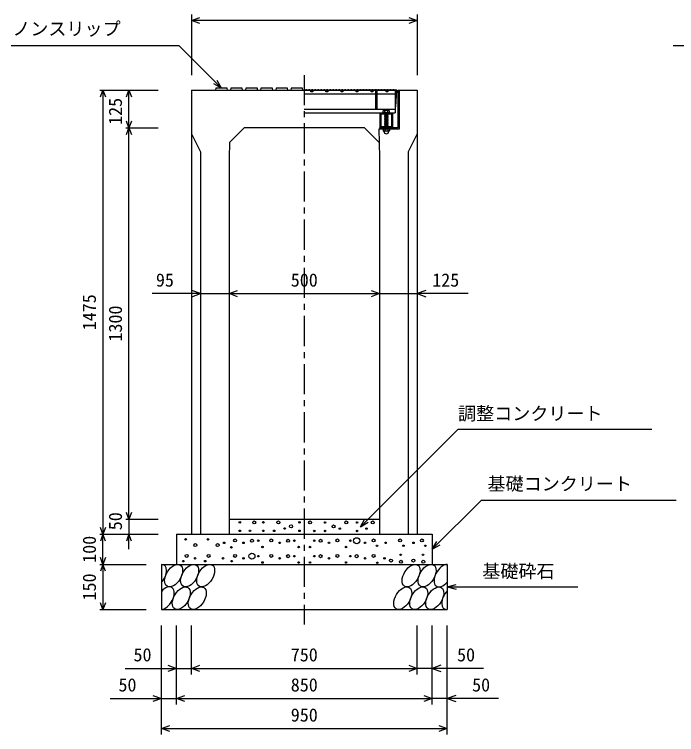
# Model space of a CAD drawing. Units: millimetres, scale not verified. Extents: x -16800 to 16800, y -5940 to 5940.
# Drawn here: x 5237 to 7437, y -2367 to 25 of the extents above; entities that cross this region are included whole.
import ezdxf
from ezdxf.enums import TextEntityAlignment as Align

# ---------------------------------------------------------------- set-up
doc = ezdxf.new("R2010")
doc.units = ezdxf.units.MM
doc.header["$LTSCALE"] = 20
doc.linetypes.add('CHAIN1', pattern=[8, 5, -1, 1, -1])
doc.linetypes.add('DOTTED', pattern=[1.75, 0.25, -1.5])
for name, color, linetype, lineweight in [('0-0_DIM', 7, 'Continuous', 25), ('0-2_HATCH', 6, 'Continuous', 25), ('0-5_OUTLINE', 3, 'Continuous', 25)]:
    doc.layers.add(name, color=color, linetype=linetype, lineweight=lineweight)
doc.styles.add('ＭＳ ゴシック', font='')
doc.styles.get('ＭＳ ゴシック').set_extended_font_data('MS Gothic')

msp = doc.modelspace()

# ---------------------------------------------------------------- linework, layer by layer
at = {"layer": '0-0_DIM'}
for p, q in [((5825, 25.08), (5825, -176.66)), ((6575, 25.08), (6575, -176.66)), ((6575, 5.08), (5825, 5.08)), ((5225.9, -77.95), (5782.79, -77.95)), ((5925, -220.16), (5782.79, -77.95)), ((7425.9, -77.95), (7982.79, -77.95)), ((5925, -220.16), (5899.02, -205.16)), ((5925, -220.16), (5910, -194.18)), ((5520.8, -226.66), (5714.13, -226.66)), ((5530.8, -226.66), (5530.8, -1701.66)), ((5617.46, -351.66), (5617.46, -226.66)), ((5607.46, -351.66), (5714.13, -351.66)), ((5617.46, -1651.66), (5617.46, -351.66)), ((5855, -902.41), (5694.99, -902.41)), ((5855, -902.41), (5950, -902.41)), ((5950, -902.41), (6450, -902.41)), ((6450, -902.41), (6575, -902.41)), ((6744.31, -902.41), (6575, -902.41)), ((6788.65, -1588.01), (6625, -1751.66)), ((6788.65, -1588.01), (7435.53, -1588.01)), ((5607.46, -1651.66), (5714.13, -1651.66)), ((5617.46, -1651.66), (5617.46, -1701.66)), ((6386.32, -1676.66), (6401.32, -1650.68)), ((6386.32, -1676.66), (6412.3, -1661.66)), ((5520.8, -1701.66), (5714.13, -1701.66)), ((5530.8, -1801.66), (5530.8, -1701.66)), ((5617.46, -1751.66), (5617.46, -1701.66)), ((6625, -1751.66), (6640, -1725.68)), ((6625, -1751.66), (6650.98, -1736.66)), ((5520.8, -1801.66), (5675, -1801.66)), ((5530.8, -1801.66), (5530.8, -1951.66)), ((6675, -1876.66), (6703.98, -1868.9)), ((6675, -1876.66), (7108.31, -1876.66)), ((6675, -1876.66), (6703.98, -1884.43)), ((5520.8, -1951.66), (5675, -1951.66)), ((5725, -2367.18), (5725, -2004.83)), ((5775, -2267.18), (5775, -2004.83)), ((5825, -2167.18), (5825, -2004.83)), ((6575, -2167.18), (6575, -2004.83)), ((6625, -2267.18), (6625, -2004.83)), ((6675, -2367.18), (6675, -2004.83)), ((5605, -2147.18), (5825, -2147.18)), ((5825, -2147.18), (6575, -2147.18)), ((6795, -2147.18), (6575, -2147.18)), ((5555, -2247.18), (5775, -2247.18)), ((5775, -2247.18), (6625, -2247.18)), ((6845, -2247.18), (6625, -2247.18)), ((5725, -2347.18), (6675, -2347.18))]:
    msp.add_line(p, q, dxfattribs=at)
at = {"layer": '0-0_DIM', "linetype": 'CHAIN1'}
msp.add_line((6200, -176.66), (6200, -2001.66), dxfattribs=at)
at = {"layer": '0-0_DIM'}
for points in [[(5853.23, -5.18), (5825.04, 5.08), (5853.23, 15.34)], [(6546.85, 15.34), (6575.04, 5.08), (6546.85, -5.18)], [(5522.59, -249.21), (5530.8, -226.66), (5539.01, -249.21)], [(5609.26, -249.21), (5617.46, -226.66), (5625.67, -249.21)], [(5625.67, -329.11), (5617.46, -351.66), (5609.26, -329.11)], [(5609.26, -374.21), (5617.46, -351.66), (5625.67, -374.21)], [(5826.81, -912.67), (5855, -902.41), (5826.81, -892.15)], [(5978.19, -912.67), (5950, -902.41), (5978.19, -892.15)], [(6421.81, -892.15), (6450, -902.41), (6421.81, -912.67)], [(6603.19, -892.15), (6575, -902.41), (6603.19, -912.67)], [(6386.32, -1676.66), (6710.78, -1352.2), (7354.34, -1352.2)], [(5625.67, -1629.11), (5617.46, -1651.66), (5609.26, -1629.11)], [(5539.01, -1679.11), (5530.8, -1701.66), (5522.59, -1679.11)], [(5539.01, -1724.21), (5530.8, -1701.66), (5522.59, -1724.21)], [(5625.67, -1724.21), (5617.46, -1701.66), (5609.26, -1724.21)], [(5539.01, -1779.11), (5530.8, -1801.66), (5522.59, -1779.11)], [(5539.01, -1824.21), (5530.8, -1801.66), (5522.59, -1824.21)], [(5539.01, -1929.11), (5530.8, -1951.66), (5522.59, -1929.11)], [(5746.81, -2136.92), (5775, -2147.18), (5746.81, -2157.44)], [(5853.19, -2157.44), (5825, -2147.18), (5853.19, -2136.92)], [(6546.81, -2136.92), (6575, -2147.18), (6546.81, -2157.44)], [(6653.19, -2136.92), (6625, -2147.18), (6653.19, -2157.44)], [(5696.81, -2236.92), (5725, -2247.18), (5696.81, -2257.44)], [(5803.19, -2257.44), (5775, -2247.18), (5803.19, -2236.92)], [(6596.81, -2236.92), (6625, -2247.18), (6596.81, -2257.44)], [(6703.19, -2236.92), (6675, -2247.18), (6703.19, -2257.44)], [(5753.19, -2357.44), (5725, -2347.18), (5753.19, -2336.92)], [(6646.81, -2336.92), (6675, -2347.18), (6646.81, -2357.44)]]:
    msp.add_lwpolyline(points, dxfattribs=at)
at = {"layer": '0-2_HATCH'}
for p, q in [((5945, -226.66), (5944, -220.16)), ((5995, -226.66), (5994, -220.16)), ((6045, -226.66), (6044, -220.16)), ((6095, -226.66), (6094, -220.16)), ((6145, -226.66), (6144, -220.16)), ((6195, -226.66), (6194, -220.16)), ((6200, -238.66), (6436, -238.66)), ((6436, -226.66), (6436, -289.66)), ((6440.5, -226.66), (6440.5, -289.66)), ((6440.5, -238.66), (6501.5, -238.66)), ((6501.5, -226.66), (6501.5, -301.66)), ((6511, -226.66), (6511, -351.66)), ((6515.5, -226.66), (6515.5, -356.16)), ((6200, -301.66), (6501.5, -301.66)), ((6452.5, -351.66), (6452.5, -301.66)), ((6452.5, -301.66), (6492.5, -301.66)), ((6455.7, -348.46), (6455.7, -304.86)), ((6455.7, -304.86), (6489.3, -304.86)), ((6464, -294.16), (6462, -295.66)), ((6462, -301.66), (6462, -295.66)), ((6483, -301.66), (6462, -301.66)), ((6462.32, -295.39), (6464, -294.16)), ((6481, -294.16), (6464, -294.16)), ((6466, -301.66), (6479, -301.66)), ((6466, -302.66), (6467, -301.66)), ((6467, -303.66), (6466, -302.66)), ((6466, -304.66), (6467, -303.66)), ((6467, -305.66), (6466, -304.66)), ((6466, -306.66), (6467, -305.66)), ((6479, -305.66), (6466, -306.66)), ((6467, -307.66), (6466, -306.66)), ((6466, -308.66), (6467, -307.66)), ((6479, -307.66), (6466, -308.66)), ((6467, -309.66), (6466, -308.66)), ((6466, -310.66), (6467, -309.66)), ((6479, -309.66), (6466, -310.66)), ((6467, -311.66), (6466, -310.66)), ((6467, -301.66), (6467, -295.66)), ((6478, -301.66), (6478, -295.66)), ((6478, -302.66), (6479, -301.66)), ((6479, -303.66), (6478, -302.66)), ((6478, -306.66), (6479, -305.66)), ((6479, -307.66), (6478, -306.66)), ((6478, -308.66), (6479, -307.66)), ((6479, -309.66), (6478, -308.66)), ((6478, -310.66), (6479, -309.66)), ((6479, -311.66), (6478, -310.66)), ((6482.67, -295.39), (6481, -294.16)), ((6483, -301.66), (6483, -295.66)), ((6489.3, -304.86), (6489.3, -348.46)), ((6492.5, -301.66), (6492.5, -351.66)), ((6466, -312.66), (6467, -311.66)), ((6479, -311.66), (6466, -312.66)), ((6467, -313.66), (6466, -312.66)), ((6479, -313.66), (6466, -314.66)), ((6466, -314.66), (6467, -313.66)), ((6479, -315.66), (6466, -316.66)), ((6467, -317.66), (6466, -316.66)), ((6479, -317.66), (6466, -318.66)), ((6466, -318.66), (6467, -317.66)), ((6467, -319.66), (6466, -318.66)), ((6479, -319.66), (6466, -320.66)), ((6466, -320.66), (6467, -319.66)), ((6467, -321.66), (6466, -320.66)), ((6479, -321.66), (6466, -322.66)), ((6466, -322.66), (6467, -321.66)), ((6467, -323.66), (6466, -322.66)), ((6479, -323.66), (6466, -324.66)), ((6466, -324.66), (6467, -323.66)), ((6467, -325.66), (6466, -324.66)), ((6479, -325.66), (6466, -326.66)), ((6466, -326.66), (6467, -325.66)), ((6467, -327.66), (6466, -326.66)), ((6479, -327.66), (6466, -328.66)), ((6466, -328.66), (6467, -327.66)), ((6467, -329.66), (6466, -328.66)), ((6479, -329.66), (6466, -330.66)), ((6466, -330.66), (6467, -329.66)), ((6467, -331.66), (6466, -330.66)), ((6479, -331.66), (6466, -332.66)), ((6466, -332.66), (6467, -331.66)), ((6467, -333.66), (6466, -332.66)), ((6479, -333.66), (6466, -334.66)), ((6466, -334.66), (6467, -333.66)), ((6467, -335.66), (6466, -334.66)), ((6478, -314.66), (6479, -313.66)), ((6479, -315.66), (6478, -314.66)), ((6478, -316.66), (6479, -315.66)), ((6479, -317.66), (6478, -316.66)), ((6478, -318.66), (6479, -317.66)), ((6478, -318.66), (6479, -319.66)), ((6478, -320.66), (6479, -319.66)), ((6478, -320.66), (6479, -321.66)), ((6478, -322.66), (6479, -321.66)), ((6478, -322.66), (6479, -323.66)), ((6478, -324.66), (6479, -323.66)), ((6478, -324.66), (6479, -325.66)), ((6478, -326.66), (6479, -325.66)), ((6478, -326.66), (6479, -327.66)), ((6478, -328.66), (6479, -327.66)), ((6478, -328.66), (6479, -329.66)), ((6478, -330.66), (6479, -329.66)), ((6478, -330.66), (6479, -331.66)), ((6478, -332.66), (6479, -331.66)), ((6478, -332.66), (6479, -333.66)), ((6478, -334.66), (6479, -333.66)), ((6478, -334.66), (6479, -335.66)), ((6449.87, -351.66), (6449.87, -356.16)), ((6511, -351.66), (6449.87, -351.66)), ((6492.5, -351.66), (6452.5, -351.66)), ((6489.3, -348.46), (6455.7, -348.46)), ((6463.16, -356.16), (6462.29, -356.81)), ((6462.29, -356.81), (6462.29, -361.99)), ((6481.84, -356.16), (6463.16, -356.16)), ((6479, -335.66), (6466, -336.66)), ((6466, -336.66), (6467, -335.66)), ((6467, -337.66), (6466, -336.66)), ((6479, -337.66), (6466, -338.66)), ((6466, -338.66), (6467, -337.66)), ((6467, -339.66), (6466, -338.66)), ((6479, -339.66), (6466, -340.66)), ((6466, -340.66), (6467, -339.66)), ((6467, -341.66), (6466, -340.66)), ((6479, -341.66), (6466, -342.66)), ((6466, -342.66), (6467, -341.66)), ((6467, -343.66), (6466, -342.66)), ((6479, -343.66), (6466, -344.66)), ((6466, -344.66), (6467, -343.66)), ((6467, -345.66), (6466, -344.66)), ((6479, -345.66), (6466, -346.66)), ((6466, -346.66), (6467, -345.66)), ((6467, -347.66), (6466, -346.66)), ((6466.01, -348.66), (6467.01, -347.66)), ((6479.01, -347.67), (6466.01, -348.67)), ((6467.01, -349.66), (6466.01, -348.66)), ((6466.01, -350.67), (6467.01, -349.67)), ((6467.01, -351.67), (6466.01, -350.67)), ((6466.01, -352.67), (6467.01, -351.67)), ((6467.01, -353.67), (6466.01, -352.67)), ((6466.01, -354.67), (6467.01, -353.67)), ((6467.01, -355.67), (6466.01, -354.67)), ((6466.53, -356.16), (6467.01, -355.67)), ((6467.4, -356.81), (6467.4, -361.99)), ((6477.6, -356.81), (6477.6, -361.99)), ((6478, -336.66), (6479, -335.66)), ((6478, -336.66), (6479, -337.66)), ((6478, -338.66), (6479, -337.66)), ((6478, -338.66), (6479, -339.66)), ((6478, -340.66), (6479, -339.66)), ((6478, -340.66), (6479, -341.66)), ((6478, -342.66), (6479, -341.66)), ((6478, -342.66), (6479, -343.66)), ((6478, -344.66), (6479, -343.66)), ((6478, -344.66), (6479, -345.66)), ((6478, -346.66), (6479, -345.66)), ((6478, -346.66), (6479.01, -347.67)), ((6478.01, -348.67), (6479.01, -347.67)), ((6478.01, -348.67), (6479.01, -349.67)), ((6478.01, -350.67), (6479.01, -349.67)), ((6478.01, -350.67), (6479.01, -351.67)), ((6478.01, -352.67), (6479.01, -351.67)), ((6478.01, -352.67), (6479.01, -353.67)), ((6478.01, -354.67), (6479.01, -353.67)), ((6478.01, -354.67), (6479.01, -355.67)), ((6478.53, -356.16), (6479.01, -355.67)), ((6481.84, -356.16), (6482.71, -356.81)), ((6482.71, -356.81), (6482.71, -361.99)), ((6463.99, -362.96), (6462.29, -361.99)), ((6463.99, -363.29), (6463.99, -362.96)), ((6481.01, -362.96), (6463.99, -362.96)), ((6481.01, -363.29), (6463.99, -363.29)), ((6481.01, -362.96), (6482.7, -361.99)), ((6481.01, -363.29), (6481.01, -362.96))]:
    msp.add_line(p, q, dxfattribs=at)
at = {"layer": '0-2_HATCH', "linetype": 'DOTTED'}
for p, q in [((6479, -301.66), (6466, -302.66)), ((6479, -303.66), (6466, -304.66)), ((6479.01, -349.67), (6466.01, -350.67)), ((6479.01, -351.67), (6466.01, -352.67)), ((6479.01, -353.67), (6466.01, -354.67)), ((6466.53, -356.16), (6478.53, -356.16)), ((6479.01, -355.67), (6472.67, -356.16))]:
    msp.add_line(p, q, dxfattribs=at)
at = {"layer": '0-2_HATCH'}
for points in [[(5944, -220.16), (5906, -220.16), (5905, -226.66)], [(5994, -220.16), (5956, -220.16), (5955, -226.66)], [(6044, -220.16), (6006, -220.16), (6005, -226.66)], [(6094, -220.16), (6056, -220.16), (6055, -226.66)], [(6144, -220.16), (6106, -220.16), (6105, -226.66)], [(6194, -220.16), (6156, -220.16), (6155, -226.66)], [(6200, -226.66), (6436, -226.66), (6440.5, -226.66), (6501.5, -226.66)], [(6209.5, -226.66), (6209.5, -225.96), (6203.5, -225.96), (6203.5, -226.66)], [(6219.5, -226.66), (6219.5, -225.96), (6213.5, -225.96), (6213.5, -226.66)], [(6229.5, -226.66), (6229.5, -225.96), (6223.5, -225.96), (6223.5, -226.66)], [(6239.5, -226.66), (6239.5, -225.96), (6233.5, -225.96), (6233.5, -226.66)], [(6249.5, -226.66), (6249.5, -225.96), (6243.5, -225.96), (6243.5, -226.66)], [(6259.5, -226.66), (6259.5, -225.96), (6253.5, -225.96), (6253.5, -226.66)], [(6269.5, -226.66), (6269.5, -225.96), (6263.5, -225.96), (6263.5, -226.66)], [(6279.5, -226.66), (6279.5, -225.96), (6273.5, -225.96), (6273.5, -226.66)], [(6289.5, -226.66), (6289.5, -225.96), (6283.5, -225.96), (6283.5, -226.66)], [(6299.5, -226.66), (6299.5, -225.96), (6293.5, -225.96), (6293.5, -226.66)], [(6309.5, -226.66), (6309.5, -225.96), (6303.5, -225.96), (6303.5, -226.66)], [(6319.5, -226.66), (6319.5, -225.96), (6313.5, -225.96), (6313.5, -226.66)], [(6329.5, -226.66), (6329.5, -225.96), (6323.5, -225.96), (6323.5, -226.66)], [(6339.5, -226.66), (6339.5, -225.96), (6333.5, -225.96), (6333.5, -226.66)], [(6349.5, -226.66), (6349.5, -225.96), (6343.5, -225.96), (6343.5, -226.66)], [(6359.5, -226.66), (6359.5, -225.96), (6353.5, -225.96), (6353.5, -226.66)], [(6369.5, -226.66), (6369.5, -225.96), (6363.5, -225.96), (6363.5, -226.66)], [(6379.5, -226.66), (6379.5, -225.96), (6373.5, -225.96), (6373.5, -226.66)], [(6389.5, -226.66), (6389.5, -225.96), (6383.5, -225.96), (6383.5, -226.66)], [(6399.5, -226.66), (6399.5, -225.96), (6393.5, -225.96), (6393.5, -226.66)], [(6409.5, -226.66), (6409.5, -225.96), (6403.5, -225.96), (6403.5, -226.66)], [(6419.5, -226.66), (6419.5, -225.96), (6413.5, -225.96), (6413.5, -226.66)], [(6429.5, -226.66), (6429.5, -225.96), (6423.5, -225.96), (6423.5, -226.66)], [(6439.5, -226.66), (6439.5, -225.96), (6433.5, -225.96), (6433.5, -226.66)], [(6449.5, -226.66), (6449.5, -225.96), (6443.5, -225.96), (6443.5, -226.66)], [(6459.5, -226.66), (6459.5, -225.96), (6453.5, -225.96), (6453.5, -226.66)], [(6469.5, -226.66), (6469.5, -225.96), (6463.5, -225.96), (6463.5, -226.66)], [(6479.5, -226.66), (6479.5, -225.96), (6473.5, -225.96), (6473.5, -226.66)], [(6489.5, -226.66), (6489.5, -225.96), (6483.5, -225.96), (6483.5, -226.66)], [(6499.5, -226.66), (6499.5, -225.96), (6493.5, -225.96), (6493.5, -226.66)], [(6200, -289.66), (6436, -289.66), (6440.5, -289.66), (6501.5, -289.66)], [(6479, -305.66), (6478, -304.66), (6479, -303.66)], [(6466, -316.66), (6467, -315.66), (6466, -314.66)], [(6479, -313.66), (6478, -312.66), (6479, -311.66)], [(6515.5, -356.16), (6447.61, -356.16), (6448.72, -400.38)]]:
    msp.add_lwpolyline(points, dxfattribs=at)
for points in [[(6222, -226.66), (6228, -226.66), (6228, -232.66), (6222, -232.66)], [(6272, -226.66), (6278, -226.66), (6278, -232.66), (6272, -232.66)], [(6322, -226.66), (6328, -226.66), (6328, -232.66), (6322, -232.66)], [(6372, -226.66), (6378, -226.66), (6378, -232.66), (6372, -232.66)], [(6422, -226.66), (6428, -226.66), (6428, -232.66), (6422, -232.66)], [(6436, -226.66), (6436, -289.66), (6440.5, -289.66), (6440.5, -226.66)], [(6472, -226.66), (6478, -226.66), (6478, -232.66), (6472, -232.66)], [(6507.5, -226.66), (6501.5, -226.66), (6501.5, -281.66), (6504.5, -281.66)]]:
    msp.add_lwpolyline(points, close=True, dxfattribs=at)
for centre, radius in [((5985.79, -1662.35), 2.5), ((6033.52, -1662.35), 5), ((6063.97, -1662.35), 2.5), ((6113.88, -1662.35), 5), ((6155.93, -1675.48), 5), ((6183.97, -1662.35), 2.5), ((6219.13, -1662.63), 5), ((6269.04, -1662.63), 2.5), ((6297.08, -1675.76), 5), ((6339.13, -1662.63), 5), ((6375.36, -1662.63), 2.5), ((6427.57, -1662.63), 5), ((5985.79, -1690.36), 2.5), ((6019.5, -1690.36), 2.5), ((6063.97, -1690.36), 2.5), ((6099.86, -1690.36), 2.5), ((6134.9, -1682.49), 2.5), ((6183.97, -1690.36), 2.5), ((6233.15, -1690.65), 2.5), ((6269.04, -1690.65), 2.5), ((6318.11, -1682.77), 2.5), ((6375.36, -1690.65), 2.5), ((6406.54, -1682.77), 2.5), ((5805.74, -1718.65), 2.5), ((5880.08, -1718.65), 2.5), ((5969.97, -1722.42), 5), ((6026.04, -1723.29), 5), ((6047.07, -1723.29), 2.5), ((6089.97, -1722.42), 5), ((6146.04, -1723.29), 5), ((6167.07, -1723.29), 2.5), ((6232.93, -1723.29), 2.5), ((6253.96, -1723.29), 5), ((6310.03, -1722.42), 5), ((6352.93, -1723.29), 2.5), ((6373.96, -1723.29), 10), ((6430.03, -1722.42), 5), ((6518.12, -1722.42), 5), ((6590.77, -1722.42), 5), ((5837.78, -1737.92), 5), ((5912.12, -1737.92), 5), ((5933.69, -1730.3), 2.5), ((5957.55, -1745.22), 2.5), ((5998.01, -1730.3), 2.5), ((6061.09, -1744.31), 2.5), ((6118.01, -1730.3), 2.5), ((6181.09, -1744.31), 2.5), ((6218.91, -1744.31), 2.5), ((6281.99, -1730.3), 2.5), ((6338.91, -1744.31), 2.5), ((6401.99, -1730.3), 2.5), ((6441.37, -1739.99), 2.5), ((6469.94, -1730.3), 2.5), ((6529.46, -1739.99), 2.5), ((6562.73, -1730.3), 2.5), ((6602.11, -1739.99), 2.5), ((5809.23, -1773.61), 5), ((5881.88, -1773.61), 5), ((5969.97, -1773.61), 5), ((6026.04, -1774.48), 10), ((6089.97, -1773.61), 5), ((6146.04, -1774.48), 5), ((6253.96, -1774.48), 5), ((6310.03, -1773.61), 5), ((6373.96, -1774.48), 5), ((6430.03, -1773.61), 5), ((6519.92, -1769.84), 2.5), ((6594.26, -1769.84), 2.5), ((5797.89, -1791.18), 2.5), ((5837.27, -1781.49), 2.5), ((5870.54, -1791.18), 2.5), ((5930.06, -1781.49), 2.5), ((5958.63, -1791.18), 2.5), ((5998.01, -1781.49), 2.5), ((6047.07, -1774.48), 2.5), ((6061.09, -1795.49), 2.5), ((6118.01, -1781.49), 2.5), ((6167.07, -1774.48), 2.5), ((6181.09, -1795.49), 2.5), ((6218.91, -1795.49), 2.5), ((6232.93, -1774.48), 2.5), ((6281.99, -1781.49), 2.5), ((6338.91, -1795.49), 2.5), ((6352.93, -1774.48), 2.5), ((6401.99, -1781.49), 2.5), ((6442.45, -1796.4), 2.5), ((6466.31, -1781.49), 2.5), ((6487.88, -1789.11), 5), ((6521.01, -1793.27), 5), ((6562.22, -1789.11), 5), ((6595.35, -1793.27), 5)]:
    msp.add_circle(centre, radius, dxfattribs=at)
for centre, radius, start, end in [((6464.5, -298.29), 3.62, 46.39563, 133.60437), ((6472.5, -310.29), 15.62, 69.39075, 110.60925), ((6480.5, -298.29), 3.62, 46.39563, 133.60437), ((6464.85, -361.51), 5.35, 61.49832, 118.50684), ((6472.5, -376.58), 20.42, 75.52621, 104.47362), ((6480.15, -361.51), 5.35, 61.49231, 118.50169), ((6464.85, -357.29), 5.35, 241.49843, 298.50089), ((6472.5, -363.29), 8.19, 180, 359.99995), ((6472.5, -342.22), 20.42, 255.52638, 284.47374), ((6480.15, -357.29), 5.35, 241.49989, 298.5)]:
    msp.add_arc(centre, radius, start, end, dxfattribs=at)
for centre, start_param, end_param in [((5712.63, -1839.18), 4.385593, 6.6745444), ((6661.14, -1839.18), 0.3357715, 4.4411806), ((5737.96, -1914.17), 3.5111464, 7.548991), ((6686.46, -1914.17), 1.2110787, 3.5658734)]:
    msp.add_ellipse(centre, major_axis=(21.81, 35.31), ratio=0.5792, start_param=start_param, end_param=end_param, dxfattribs=at)
for centre in [(5765.84, -1839.18), (5819.05, -1839.18), (5872.26, -1839.18), (6554.72, -1839.18), (6607.93, -1839.18), (5791.16, -1914.17), (5844.37, -1914.17), (6526.84, -1914.17), (6580.04, -1914.17), (6633.25, -1914.17)]:
    msp.add_ellipse(centre, major_axis=(21.81, 35.31), ratio=0.5792, dxfattribs=at)
at = {"layer": '0-5_OUTLINE'}
for p, q in [((5825, -226.66), (6200, -226.66)), ((5825, -226.66), (5825, -1701.66)), ((6511, -226.66), (6575, -226.66)), ((6575, -226.66), (6575, -1701.66)), ((6400, -351.66), (6448.72, -400.38)), ((5825, -371.66), (5855, -431.66)), ((6575, -371.66), (6545, -431.66)), ((5951.28, -400.38), (5950, -451.66)), ((6448.72, -400.38), (6450, -451.66)), ((5855, -431.66), (5855, -1701.66)), ((5950, -451.66), (5950, -1701.66)), ((6450, -451.66), (6450, -1701.66)), ((6545, -431.66), (6545, -1701.66)), ((5950, -1651.66), (6450, -1651.66)), ((5775, -1701.66), (5775, -1801.66)), ((5775, -1701.66), (6625, -1701.66)), ((5825, -1701.66), (5950, -1701.66)), ((6450, -1701.66), (6575, -1701.66)), ((6625, -1701.66), (6625, -1801.66)), ((5725, -1801.66), (5725, -1951.66)), ((5725, -1801.66), (6675, -1801.66)), ((6675, -1801.66), (6675, -1951.66)), ((5725, -1951.66), (6675, -1951.66))]:
    msp.add_line(p, q, dxfattribs=at)
msp.add_lwpolyline([(6400, -351.66), (6000, -351.66), (5951.28, -400.38)], dxfattribs=at)

# ---------------------------------------------------------------- texts
at = {"layer": '0-0_DIM', "style": 'ＭＳ ゴシック'}
for s, p in [('ノンスリップ', (5229.75, -57.77)), ('95', (5706.97, -892.41)), ('500', (6155, -892.41)), ('125', (6625.01, -892.41)), ('調整コンクリート', (6710.78, -1335.77)), ('基礎コンクリート', (6808.65, -1569.27)), ('基礎砕石', (6791.32, -1859.49)), ('50', (5632.56, -2137.18)), ('750', (6155, -2137.18)), ('50', (6707.44, -2137.18)), ('50', (5582.56, -2237.18)), ('850', (6155, -2237.18)), ('50', (6757.44, -2237.18)), ('950', (6155, -2337.18))]:
    msp.add_text(s, height=43.99, dxfattribs=at).set_placement(p, align=Align.BOTTOM_LEFT)
for s, p in [('125', (5607.46, -341.91)), ('1475', (5520.8, -1024.16)), ('1300', (5607.46, -1061.66)), ('50', (5607.46, -1688.33)), ('100', (5520.8, -1796.66)), ('150', (5520.8, -1921.66))]:
    msp.add_text(s, height=43.99, rotation=90, dxfattribs=at).set_placement(p, align=Align.BOTTOM_LEFT)

doc.saveas('drawing.dxf')
